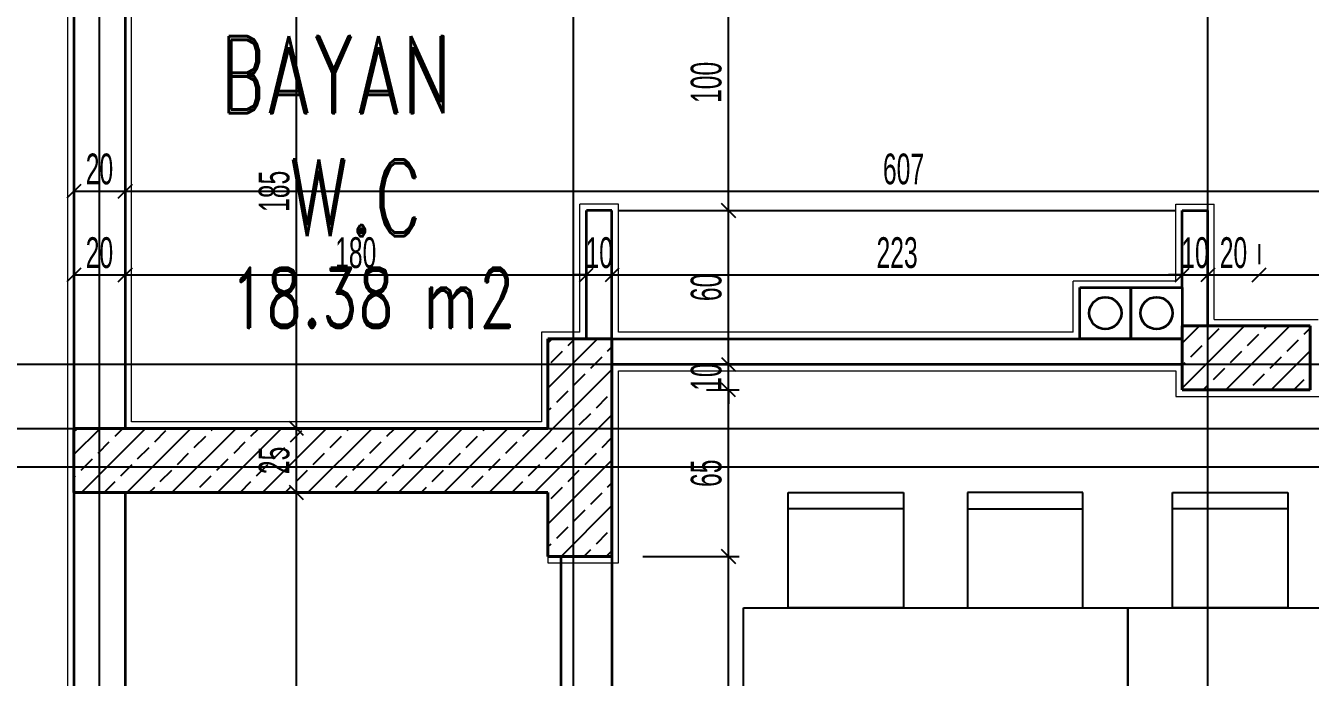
# Model space of a CAD drawing. Header units: inches. Extents: x -7543 to -822, y 102837 to 190349.
# Drawn here: x -835.9851 to -835.8849, y 102836.9563 to 102837.0071 of the extents above; entities that cross this region are included whole.
import ezdxf

# ---------------------------------------------------------------- set-up
doc = ezdxf.new("R2010")
doc.units = ezdxf.units.IN
doc.header["$MEASUREMENT"] = 0
doc.linetypes.add('__ZG_T_P__9', pattern=[22, 1, -10, 1, -10])
doc.linetypes.add('DASHDOTX2', pattern=[2, 1, -0.5, 0, -0.5])
doc.layers.get('0').update_dxf_attribs({"lineweight": 25})
doc.layers.get('Defpoints').update_dxf_attribs({"lineweight": 25})
for name, color, linetype, lineweight in [('AKS', 1, 'Continuous', 25), ('ICOL', 55, 'Continuous', 25), ('İZ DÜŞÜM', 253, 'Continuous', 20), ('KOLON', 2, 'Continuous', 40), ('SIVA', 150, 'Continuous', 15), ('TARAMA', 8, 'Continuous', 25), ('YAZI', 7, 'Continuous', 25)]:
    doc.layers.add(name, color=color, linetype=linetype, lineweight=lineweight)
doc.layers.add('DUVAR', color=7, linetype='Continuous', lineweight=35, true_color=0xfc4642)
doc.layers.add('TEFRİŞ', color=7, linetype='Continuous', lineweight=25, true_color=0x78462c)
doc.styles.add('OLCU', font='tromand.shx', dxfattribs={"width": 0.6, "height": 12})
doc.styles.add('st1', font='romandtw.shx', dxfattribs={"width": 0.7, "height": 40})

# ---------------------------------------------------------------- blocks, each defined once
blk = doc.blocks.new('_Oblique')
at = {"color": 0, "linetype": 'ByBlock', "lineweight": -2}
blk.add_line((-0.5, -0.5), (0.5, 0.5), dxfattribs=at)

msp = doc.modelspace()

# ---------------------------------------------------------------- linework, layer by layer
at = {"layer": 'AKS', "linetype": 'DASHDOTX2', "ltscale": 10}
for p, q in [((-835.97939, 102836.74054), (-835.97939, 102837.22685)), ((-835.94239, 102836.74054), (-835.94239, 102837.22685)), ((-835.89288, 102836.74054), (-835.89288, 102837.22685)), ((-836.0219, 102836.98068), (-835.36089, 102836.98068)), ((-836.02208, 102836.97568), (-835.59389, 102836.97568)), ((-836.0219, 102836.97268), (-835.59389, 102836.97268))]:
    msp.add_line(p, q, dxfattribs=at)
at = {"layer": 'Defpoints', "color": 6}
msp.add_line((-835.98139, 102836.77768), (-835.98139, 102837.12768), dxfattribs=at)
at = {"layer": 'Defpoints', "color": 3}
for p, q in [((-835.97739, 102837.01268), (-835.97739, 102836.97568)), ((-835.94139, 102836.98268), (-835.94139, 102836.99268)), ((-835.94139, 102836.99268), (-835.93939, 102836.99268)), ((-835.93939, 102836.99268), (-835.93939, 102836.98268)), ((-835.89489, 102836.98668), (-835.89489, 102836.99268)), ((-835.89489, 102836.99268), (-835.89289, 102836.99268)), ((-835.89289, 102836.99268), (-835.89289, 102836.98368)), ((-835.90289, 102836.98268), (-835.90289, 102836.98668)), ((-835.90289, 102836.98668), (-835.90289, 102836.98668)), ((-835.90289, 102836.98668), (-835.89889, 102836.98668)), ((-835.89889, 102836.98668), (-835.89489, 102836.98668)), ((-835.89289, 102836.98368), (-835.88489, 102836.98368)), ((-835.88489, 102836.98368), (-835.88489, 102836.98068)), ((-835.94439, 102836.97568), (-835.94439, 102836.98268)), ((-835.94439, 102836.98268), (-835.94139, 102836.98268)), ((-835.93939, 102836.98268), (-835.90289, 102836.98268)), ((-835.89489, 102836.98068), (-835.93939, 102836.98068)), ((-835.93939, 102836.98068), (-835.93939, 102836.97568)), ((-835.89489, 102836.97868), (-835.89489, 102836.98068)), ((-835.88489, 102836.98068), (-835.85589, 102836.98068)), ((-835.88489, 102836.97868), (-835.89489, 102836.97868)), ((-835.97739, 102836.97568), (-835.94439, 102836.97568)), ((-835.93939, 102836.97568), (-835.93939, 102836.97168)), ((-835.93939, 102836.97168), (-835.93939, 102836.96568)), ((-835.93939, 102836.96568), (-835.93939, 102836.93968))]:
    msp.add_line(p, q, dxfattribs=at)
at = {"layer": 'DUVAR'}
for p, q in [((-835.98139, 102837.09368), (-835.98139, 102836.97568)), ((-835.97739, 102837.01268), (-835.97739, 102836.97568)), ((-835.94139, 102836.98268), (-835.94139, 102836.99268)), ((-835.93939, 102836.99268), (-835.94139, 102836.99268)), ((-835.93939, 102836.98268), (-835.93939, 102836.99268)), ((-835.89489, 102836.98668), (-835.89489, 102836.99268)), ((-835.89489, 102836.99268), (-835.89289, 102836.99268)), ((-835.89289, 102836.98368), (-835.89289, 102836.99268)), ((-835.90289, 102836.98268), (-835.90289, 102836.98668)), ((-835.90289, 102836.98668), (-835.89889, 102836.98668)), ((-835.89889, 102836.98668), (-835.89889, 102836.98268)), ((-835.89889, 102836.98268), (-835.89889, 102836.98668)), ((-835.89889, 102836.98668), (-835.89489, 102836.98668)), ((-835.89489, 102836.98668), (-835.89489, 102836.98268)), ((-835.93939, 102836.98268), (-835.89489, 102836.98268)), ((-835.90689, 102836.98268), (-835.89489, 102836.98268)), ((-835.89889, 102836.98268), (-835.90289, 102836.98268)), ((-835.89489, 102836.98268), (-835.89889, 102836.98268)), ((-835.93939, 102836.98068), (-835.89489, 102836.98068)), ((-835.98139, 102836.97068), (-835.98139, 102836.93468)), ((-835.97739, 102836.97068), (-835.97739, 102836.93468)), ((-835.94339, 102836.96568), (-835.94339, 102836.93968)), ((-835.93939, 102836.96568), (-835.93939, 102836.93968))]:
    msp.add_line(p, q, dxfattribs=at)
for centre in [(-835.90089, 102836.98468), (-835.89689, 102836.98468)]:
    msp.add_circle(centre, 0.00125, dxfattribs=at)
at = {"layer": 'ICOL'}
for p, q in [((-835.96402, 102836.97568), (-835.96402, 102837.01268)), ((-835.9303, 102836.99268), (-835.9303, 102837.01268)), ((-835.98139, 102836.99418), (-835.97739, 102836.99418)), ((-835.97739, 102836.99418), (-835.85589, 102836.99418)), ((-835.9303, 102836.98068), (-835.9303, 102836.99268)), ((-835.98139, 102836.98765), (-835.97739, 102836.98765)), ((-835.97739, 102836.98765), (-835.94139, 102836.98765)), ((-835.94139, 102836.98765), (-835.94247, 102836.98765)), ((-835.94139, 102836.98765), (-835.93939, 102836.98765)), ((-835.93939, 102836.98765), (-835.89489, 102836.98765)), ((-835.93939, 102836.98765), (-835.93831, 102836.98765)), ((-835.89489, 102836.98765), (-835.89597, 102836.98765)), ((-835.89489, 102836.98765), (-835.89289, 102836.98765)), ((-835.89289, 102836.98765), (-835.88889, 102836.98765)), ((-835.89289, 102836.98765), (-835.89181, 102836.98765)), ((-835.88889, 102836.98765), (-835.85589, 102836.98765)), ((-835.9303, 102836.98068), (-835.9303, 102836.98176)), ((-835.9303, 102836.97868), (-835.9303, 102836.98068)), ((-835.9303, 102836.97868), (-835.9303, 102836.9776)), ((-835.9303, 102836.96568), (-835.9303, 102836.97868)), ((-835.96402, 102836.97068), (-835.96402, 102836.97568)), ((-835.96402, 102836.93468), (-835.96402, 102836.97068)), ((-835.9303, 102836.9394), (-835.9303, 102836.96568))]:
    msp.add_line(p, q, dxfattribs=at)
at = {"layer": 'ICOL', "color": 53}
for p, q in [((-835.98139, 102836.99693), (-835.98139, 102836.99334)), ((-835.97739, 102836.99693), (-835.97739, 102836.99334)), ((-835.97739, 102836.99693), (-835.97739, 102836.99334)), ((-835.93519, 102836.99268), (-835.92946, 102836.99268)), ((-835.93519, 102836.99268), (-835.92946, 102836.99268)), ((-835.88889, 102836.99005), (-835.88889, 102836.98849)), ((-835.88889, 102836.99005), (-835.88889, 102836.98849)), ((-835.98139, 102836.98891), (-835.98139, 102836.98849)), ((-835.97739, 102836.98891), (-835.97739, 102836.98849)), ((-835.97739, 102836.98891), (-835.97739, 102836.98849)), ((-835.93939, 102836.98873), (-835.93939, 102836.98849)), ((-835.93939, 102836.98873), (-835.93939, 102836.98849)), ((-835.89489, 102836.98958), (-835.89489, 102836.98849)), ((-835.89489, 102836.98958), (-835.89489, 102836.98849)), ((-835.89289, 102836.98944), (-835.89289, 102836.98849)), ((-835.89289, 102836.98944), (-835.89289, 102836.98849)), ((-835.94139, 102836.9886), (-835.94139, 102836.98849)), ((-835.94139, 102836.9886), (-835.94139, 102836.98849)), ((-835.93167, 102836.98068), (-835.92946, 102836.98068)), ((-835.93167, 102836.98068), (-835.92946, 102836.98068)), ((-835.93202, 102836.97868), (-835.92946, 102836.97868)), ((-835.93202, 102836.97868), (-835.92946, 102836.97868)), ((-835.96433, 102836.97568), (-835.96486, 102836.97568)), ((-835.96433, 102836.97568), (-835.96486, 102836.97568)), ((-835.96403, 102836.97068), (-835.96486, 102836.97068)), ((-835.96403, 102836.97068), (-835.96486, 102836.97068)), ((-835.93699, 102836.96568), (-835.92946, 102836.96568)), ((-835.93699, 102836.96568), (-835.92946, 102836.96568))]:
    msp.add_line(p, q, dxfattribs=at)
at = {"layer": 'İZ DÜŞÜM', "linetype": '__ZG_T_P__9'}
msp.add_line((-835.98139, 102837.12768), (-835.98139, 102836.77768), dxfattribs=at)
at = {"layer": 'KOLON'}
for p, q in [((-835.89489, 102836.98368), (-835.89489, 102836.97868)), ((-835.88489, 102836.98368), (-835.89489, 102836.98368)), ((-835.88489, 102836.97868), (-835.88489, 102836.98368)), ((-835.93939, 102836.98268), (-835.94439, 102836.98268)), ((-835.94439, 102836.98268), (-835.94439, 102836.97568)), ((-835.93939, 102836.97568), (-835.93939, 102836.98268)), ((-835.89489, 102836.97868), (-835.88489, 102836.97868)), ((-835.94439, 102836.97568), (-835.98139, 102836.97568)), ((-835.98139, 102836.97568), (-835.98139, 102836.97068)), ((-835.93939, 102836.97168), (-835.93939, 102836.97568)), ((-835.93939, 102836.96568), (-835.93939, 102836.97168)), ((-835.98139, 102836.97068), (-835.94439, 102836.97068)), ((-835.94439, 102836.97068), (-835.94439, 102836.96568)), ((-835.94439, 102836.96568), (-835.93939, 102836.96568))]:
    msp.add_line(p, q, dxfattribs=at)
at = {"layer": 'SIVA'}
for p, q in [((-835.98189, 102837.09418), (-835.98189, 102836.97518)), ((-835.97689, 102836.97618), (-835.97689, 102837.01218)), ((-835.93889, 102836.99318), (-835.94189, 102836.99318)), ((-835.94189, 102836.98318), (-835.94189, 102836.99318)), ((-835.93889, 102836.98318), (-835.93889, 102836.99318)), ((-835.89539, 102836.98718), (-835.89539, 102836.99318)), ((-835.89539, 102836.99318), (-835.89239, 102836.99318)), ((-835.89239, 102836.98418), (-835.89239, 102836.99318)), ((-835.89539, 102836.98718), (-835.90339, 102836.98718)), ((-835.90339, 102836.98318), (-835.90339, 102836.98718)), ((-835.89239, 102836.98418), (-835.88429, 102836.98418)), ((-835.94489, 102836.98318), (-835.94489, 102836.97618)), ((-835.94189, 102836.98318), (-835.94489, 102836.98318)), ((-835.90339, 102836.98318), (-835.93889, 102836.98318)), ((-835.93889, 102836.97568), (-835.93889, 102836.98018)), ((-835.93889, 102836.98018), (-835.89539, 102836.98018)), ((-835.89539, 102836.98018), (-835.89539, 102836.97818)), ((-835.89539, 102836.97818), (-835.82949, 102836.97818)), ((-835.98189, 102836.97618), (-835.98189, 102836.77708)), ((-835.94489, 102836.97618), (-835.97689, 102836.97618)), ((-835.93889, 102836.97168), (-835.93889, 102836.97568)), ((-835.93889, 102836.96518), (-835.93889, 102836.97168)), ((-835.94439, 102836.96568), (-835.94439, 102836.96518)), ((-835.94439, 102836.96518), (-835.93889, 102836.96518))]:
    msp.add_line(p, q, dxfattribs=at)
at = {"layer": 'TARAMA'}
for p, q in [((-835.89489, 102836.98234), (-835.89355, 102836.98368)), ((-835.89489, 102836.97881), (-835.89002, 102836.98368)), ((-835.89148, 102836.97868), (-835.88648, 102836.98368)), ((-835.88846, 102836.98347), (-835.88825, 102836.98368)), ((-835.94439, 102836.98234), (-835.94405, 102836.98268)), ((-835.94439, 102836.97881), (-835.94051, 102836.98268)), ((-835.94282, 102836.98215), (-835.94228, 102836.98268)), ((-835.89288, 102836.98259), (-835.892, 102836.98347)), ((-835.88979, 102836.98215), (-835.8889, 102836.98303)), ((-835.88537, 102836.98303), (-835.88489, 102836.98351)), ((-835.94414, 102836.98082), (-835.94326, 102836.98171)), ((-835.93973, 102836.98171), (-835.93939, 102836.98204)), ((-835.89421, 102836.98126), (-835.89332, 102836.98215)), ((-835.89111, 102836.98082), (-835.89023, 102836.98171)), ((-835.88795, 102836.97868), (-835.88489, 102836.98174)), ((-835.88669, 102836.98171), (-835.88581, 102836.98259)), ((-835.94105, 102836.98038), (-835.94017, 102836.98126)), ((-835.89489, 102836.98058), (-835.89465, 102836.98082)), ((-835.88802, 102836.98038), (-835.88713, 102836.98126)), ((-835.94898, 102836.97068), (-835.93939, 102836.98027)), ((-835.94238, 102836.97905), (-835.94149, 102836.97994)), ((-835.89244, 102836.9795), (-835.89155, 102836.98038)), ((-835.88934, 102836.97905), (-835.88846, 102836.97994)), ((-835.88492, 102836.97994), (-835.88489, 102836.97997)), ((-835.9437, 102836.97773), (-835.94282, 102836.97861)), ((-835.89325, 102836.97868), (-835.89288, 102836.97905)), ((-835.88618, 102836.97868), (-835.88537, 102836.9795)), ((-835.94061, 102836.97729), (-835.93973, 102836.97817)), ((-835.94544, 102836.97068), (-835.93939, 102836.97674)), ((-835.94439, 102836.97704), (-835.94414, 102836.97729)), ((-835.94194, 102836.97596), (-835.94105, 102836.97684)), ((-835.98139, 102836.97363), (-835.97933, 102836.97568)), ((-835.98127, 102836.97552), (-835.9811, 102836.97568)), ((-835.9808, 102836.97068), (-835.9758, 102836.97568)), ((-835.97817, 102836.97508), (-835.97757, 102836.97568)), ((-835.97726, 102836.97068), (-835.97226, 102836.97568)), ((-835.97373, 102836.97068), (-835.96873, 102836.97568)), ((-835.97066, 102836.97552), (-835.9705, 102836.97568)), ((-835.97019, 102836.97068), (-835.96519, 102836.97568)), ((-835.96757, 102836.97508), (-835.96696, 102836.97568)), ((-835.96666, 102836.97068), (-835.96166, 102836.97568)), ((-835.96312, 102836.97068), (-835.95812, 102836.97568)), ((-835.96005, 102836.97552), (-835.95989, 102836.97568)), ((-835.95959, 102836.97068), (-835.95459, 102836.97568)), ((-835.95696, 102836.97508), (-835.95635, 102836.97568)), ((-835.95605, 102836.97068), (-835.95105, 102836.97568)), ((-835.95251, 102836.97068), (-835.94751, 102836.97568)), ((-835.94945, 102836.97552), (-835.94928, 102836.97568)), ((-835.94635, 102836.97508), (-835.94575, 102836.97568)), ((-835.9795, 102836.97375), (-835.97862, 102836.97463)), ((-835.97508, 102836.97463), (-835.9742, 102836.97552)), ((-835.97199, 102836.97419), (-835.9711, 102836.97508)), ((-835.96889, 102836.97375), (-835.96801, 102836.97463)), ((-835.96447, 102836.97463), (-835.96359, 102836.97552)), ((-835.96138, 102836.97419), (-835.9605, 102836.97508)), ((-835.95829, 102836.97375), (-835.9574, 102836.97463)), ((-835.95387, 102836.97463), (-835.95298, 102836.97552)), ((-835.95077, 102836.97419), (-835.94989, 102836.97508)), ((-835.94768, 102836.97375), (-835.9468, 102836.97463)), ((-835.94326, 102836.97463), (-835.94238, 102836.97552)), ((-835.94017, 102836.97419), (-835.93939, 102836.97497)), ((-835.97641, 102836.97331), (-835.97552, 102836.97419)), ((-835.97331, 102836.97287), (-835.97243, 102836.97375)), ((-835.9658, 102836.97331), (-835.96492, 102836.97419)), ((-835.96271, 102836.97287), (-835.96182, 102836.97375)), ((-835.95519, 102836.97331), (-835.95431, 102836.97419)), ((-835.9521, 102836.97287), (-835.95122, 102836.97375)), ((-835.94459, 102836.97331), (-835.9437, 102836.97419)), ((-835.94149, 102836.97287), (-835.94061, 102836.97375)), ((-835.98083, 102836.97242), (-835.97994, 102836.97331)), ((-835.97773, 102836.97198), (-835.97685, 102836.97287)), ((-835.97022, 102836.97242), (-835.96934, 102836.97331)), ((-835.96713, 102836.97198), (-835.96624, 102836.97287)), ((-835.95961, 102836.97242), (-835.95873, 102836.97331)), ((-835.95652, 102836.97198), (-835.95564, 102836.97287)), ((-835.94901, 102836.97242), (-835.94812, 102836.97331)), ((-835.94591, 102836.97198), (-835.94503, 102836.97287)), ((-835.94439, 102836.9682), (-835.93939, 102836.9732)), ((-835.98139, 102836.97186), (-835.98127, 102836.97198)), ((-835.97464, 102836.97154), (-835.97375, 102836.97242)), ((-835.97155, 102836.9711), (-835.97066, 102836.97198)), ((-835.96403, 102836.97154), (-835.96315, 102836.97242)), ((-835.96094, 102836.9711), (-835.96005, 102836.97198)), ((-835.95343, 102836.97154), (-835.95254, 102836.97242)), ((-835.95033, 102836.9711), (-835.94945, 102836.97198)), ((-835.94282, 102836.97154), (-835.94194, 102836.97242)), ((-835.97903, 102836.97068), (-835.97817, 102836.97154)), ((-835.9755, 102836.97068), (-835.97508, 102836.9711)), ((-835.96842, 102836.97068), (-835.96757, 102836.97154)), ((-835.96489, 102836.97068), (-835.96447, 102836.9711)), ((-835.95782, 102836.97068), (-835.95696, 102836.97154)), ((-835.95428, 102836.97068), (-835.95387, 102836.9711)), ((-835.94721, 102836.97068), (-835.94635, 102836.97154)), ((-835.94414, 102836.97021), (-835.94326, 102836.9711)), ((-835.94105, 102836.96977), (-835.94017, 102836.97066)), ((-835.93973, 102836.9711), (-835.93939, 102836.97143)), ((-835.94337, 102836.96568), (-835.93939, 102836.96966)), ((-835.94238, 102836.96845), (-835.94149, 102836.96933)), ((-835.9437, 102836.96712), (-835.94282, 102836.96801)), ((-835.94061, 102836.96668), (-835.93973, 102836.96756)), ((-835.94439, 102836.96643), (-835.94414, 102836.96668)), ((-835.9416, 102836.96568), (-835.94105, 102836.96624)), ((-835.93984, 102836.96568), (-835.93939, 102836.96613))]:
    msp.add_line(p, q, dxfattribs=at)
at = {"layer": 'TEFRİŞ'}
for p, q in [((-835.93889, 102836.99268), (-835.89539, 102836.99268)), ((-835.92564, 102836.96168), (-835.92564, 102836.97068)), ((-835.92564, 102836.97068), (-835.91664, 102836.97068)), ((-835.91664, 102836.97068), (-835.91664, 102836.96168)), ((-835.91164, 102836.97068), (-835.91164, 102836.96168)), ((-835.90264, 102836.97068), (-835.91164, 102836.97068)), ((-835.90264, 102836.96168), (-835.90264, 102836.97068)), ((-835.89564, 102836.96168), (-835.89564, 102836.97068)), ((-835.89564, 102836.97068), (-835.88664, 102836.97068)), ((-835.88664, 102836.97068), (-835.88664, 102836.96168)), ((-835.91664, 102836.96939), (-835.92564, 102836.96939)), ((-835.91164, 102836.96939), (-835.90264, 102836.96939)), ((-835.88664, 102836.96939), (-835.89564, 102836.96939)), ((-835.91664, 102836.96168), (-835.92564, 102836.96168)), ((-835.91164, 102836.96168), (-835.90264, 102836.96168)), ((-835.88664, 102836.96168), (-835.89564, 102836.96168))]:
    msp.add_line(p, q, dxfattribs=at)
for points in [[(-835.92914, 102836.96168), (-835.89914, 102836.96168), (-835.89914, 102836.94368), (-835.92914, 102836.94368), (-835.92914, 102836.96168)], [(-835.89914, 102836.96168), (-835.86914, 102836.96168), (-835.86914, 102836.94368), (-835.89914, 102836.94368), (-835.89914, 102836.96168)]]:
    msp.add_lwpolyline(points, dxfattribs=at)

# ---------------------------------------------------------------- block references
at = {"layer": 'ICOL'}
for p, xscale, yscale, zscale, rotation in [((-835.98139, 102836.99418), 0.001080000000001746, 0.001080000000001746, 0.001080000000001746, 180), ((-835.97739, 102836.99418), 0.001080000000001746, 0.001080000000001746, 0.001080000000001746, 180), ((-835.9303, 102836.99268), 0.001080000001820736, 0.001080000001820736, 0.001080000001820736, 270), ((-835.9303, 102836.99268), 0.001080000001820736, 0.001080000001820736, 0.001080000001820736, 90), ((-835.98139, 102836.98765), 0.001080000000001746, 0.001080000000001746, 0.001080000000001746, 180), ((-835.97739, 102836.98765), 0.001080000000001746, 0.001080000000001746, 0.001080000000001746, 180), ((-835.93939, 102836.98765), 0.001080000000001746, 0.001080000000001746, 0.001080000000001746, 180), ((-835.93939, 102836.98765), 0.001080000000001746, 0.001080000000001746, 0.001080000000001746, 180), ((-835.89289, 102836.98765), 0.001080000000001746, 0.001080000000001746, 0.001080000000001746, 180), ((-835.89289, 102836.98765), 0.001080000000001746, 0.001080000000001746, 0.001080000000001746, 180), ((-835.88889, 102836.98765), 0.001080000000001746, 0.001080000000001746, 0.001080000000001746, 180), ((-835.9303, 102836.98068), 0.001080000001820736, 0.001080000001820736, 0.001080000001820736, 270), ((-835.9303, 102836.98068), 0.001080000001820736, 0.001080000001820736, 0.001080000001820736, 270), ((-835.9303, 102836.97868), 0.001080000001820736, 0.001080000001820736, 0.001080000001820736, 90), ((-835.9303, 102836.97868), 0.001080000001820736, 0.001080000001820736, 0.001080000001820736, 90), ((-835.96402, 102836.97568), 0.001080000001820736, 0.001080000001820736, 0.001080000001820736, 270), ((-835.96402, 102836.97568), 0.001080000001820736, 0.001080000001820736, 0.001080000001820736, 90), ((-835.96402, 102836.97068), 0.001080000001820736, 0.001080000001820736, 0.001080000001820736, 270), ((-835.96402, 102836.97068), 0.001080000001820736, 0.001080000001820736, 0.001080000001820736, 90), ((-835.9303, 102836.96568), 0.001080000001820736, 0.001080000001820736, 0.001080000001820736, 270), ((-835.9303, 102836.96568), 0.001080000001820736, 0.001080000001820736, 0.001080000001820736, 90)]:
    msp.add_blockref('_Oblique', p, dxfattribs=dict(at, xscale=xscale, yscale=yscale, zscale=zscale, rotation=rotation))
at = {"layer": 'ICOL', "xscale": 0.001080000000001746, "yscale": 0.001080000000001746, "zscale": 0.001080000000001746}
for p in [(-835.97739, 102836.99418), (-835.97739, 102836.98765), (-835.94139, 102836.98765), (-835.94139, 102836.98765), (-835.89489, 102836.98765), (-835.89489, 102836.98765), (-835.88889, 102836.98765)]:
    msp.add_blockref('_Oblique', p, dxfattribs=at)

# ---------------------------------------------------------------- texts
at = {"layer": 'ICOL', "char_height": 0.0024, "attachment_point": 5, "rotation": 90, "style": 'OLCU'}
for s, insert in [('\\A1;100', (-835.93203, 102837.00268)), ('\\A1;185', (-835.96575, 102836.99418)), ('\\A1;60', (-835.93203, 102836.98668)), ('\\A1;10', (-835.93203, 102836.97968)), ('\\A1;25', (-835.96575, 102836.97318)), ('\\A1;65', (-835.93203, 102836.97218))]:
    msp.add_mtext(s, dxfattribs=dict(at, insert=insert))
at = {"layer": 'ICOL', "char_height": 0.0024, "attachment_point": 5, "style": 'OLCU'}
for s, insert in [('\\A1;20', (-835.97939, 102836.99591)), ('\\A1;607', (-835.91664, 102836.99591)), ('\\A1;20', (-835.97939, 102836.98938)), ('\\A1;180', (-835.95939, 102836.98938)), ('\\A1;10', (-835.94039, 102836.98938)), ('\\A1;223', (-835.91714, 102836.98938)), ('\\A1;10', (-835.89389, 102836.98938)), ('\\A1;20', (-835.89089, 102836.98938))]:
    msp.add_mtext(s, dxfattribs=dict(at, insert=insert))
at = {"layer": 'YAZI', "style": 'st1', "width": 0.7}
for s, height, p in [('BAYAN', 0.006, (-835.97002, 102837.00028)), ('W.C', 0.006, (-835.96462, 102836.99067)), ('18.38 m2', 0.004688, (-835.9692, 102836.98353))]:
    msp.add_text(s, height=height, dxfattribs=at).set_placement(p)

doc.saveas('drawing.dxf')
